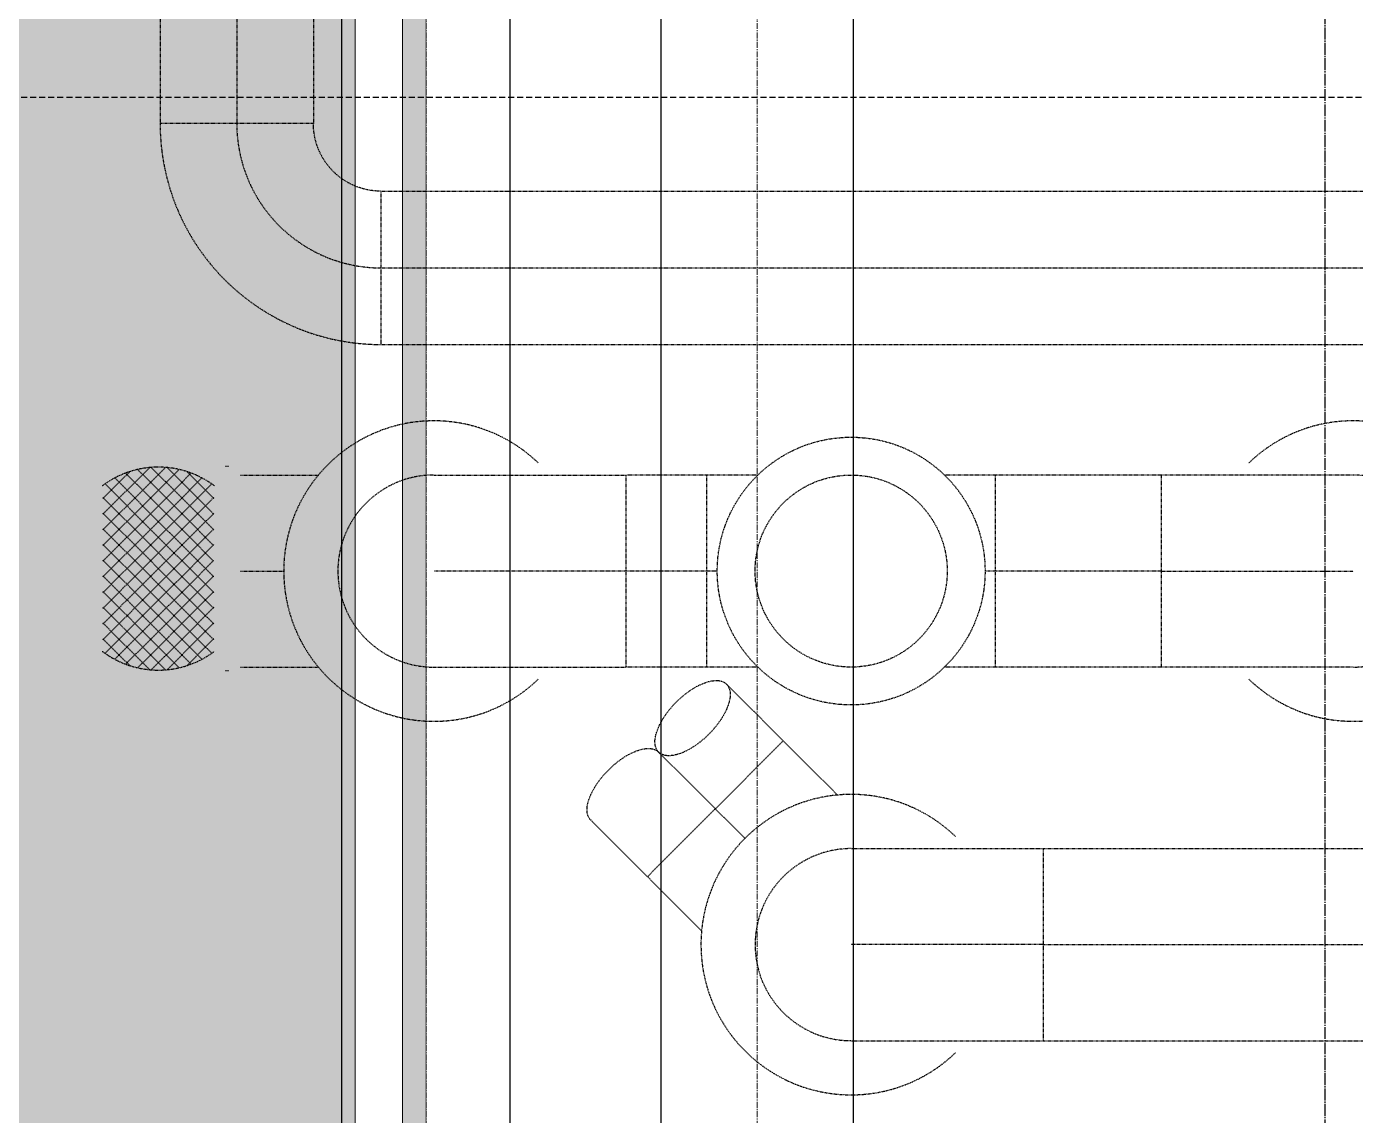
# Model space of a CAD drawing. Header units: millimetres. Extents: x -18489 to 17339, y -1599 to 10961.
# Drawn here: x -16472.6 to -16191.7, y 3449.8 to 3680 of the extents above; entities that cross this region are included whole.
import ezdxf

# ---------------------------------------------------------------- set-up
doc = ezdxf.new("R2010")
doc.units = ezdxf.units.MM
for name, pattern in [('188K-SM-03-F10-MECH-EQ-Y2257103$0$Micron CUP L10 HVAC EQU$0$DASHED', [19.05, 12.7, -6.35]), ('188K-SM-07-F10-MECH-CHW PIPE-Y2257103$0$Micron CUP L10 HVAC 2nd PIPE$0$JIS_02_1.0', [2, 1, -1]), ('188K-SM-07-F10-MECH-CHW PIPE-Y2257103$0$XKA01LR1-HVAC-PIPE-冷卻水-Y2225103 Shawn$0$CENTER', [2, 1.25, -0.25, 0.25, -0.25]), ('X-CUB3-L10$0$COL-CEN-LIN', [3.25, 2.5, -0.25, 0.25, -0.25])]:
    doc.linetypes.add(name, pattern=pattern)
for name, color, linetype in [('188K-SM-03-F10-MECH-EQ-Y2257103$0$0 Xref', 8, 'Continuous'), ('188K-SM-03-F10-MECH-EQ-Y2257103$0$M-EQU-FOUNDATION', 8, 'Continuous'), ('188K-SM-03-F10-MECH-EQ-Y2257103$0$Micron CUP L10 HVAC EQU$0$M-FUTURE-EQU', 253, '188K-SM-03-F10-MECH-EQ-Y2257103$0$Micron CUP L10 HVAC EQU$0$DASHED'), ('188K-SM-07-F10-MECH-CHW PIPE-Y2257103$0$0 XC', 8, 'Continuous'), ('188K-SM-07-F10-MECH-CHW PIPE-Y2257103$0$M-P-EXISTING PIPE', 8, 'Continuous'), ('188K-SM-07-F10-MECH-CHW PIPE-Y2257103$0$Micron CUP L10 HVAC 2nd PIPE$0$M-P-PHASE 2-PIPE', 8, '188K-SM-07-F10-MECH-CHW PIPE-Y2257103$0$Micron CUP L10 HVAC 2nd PIPE$0$JIS_02_1.0'), ('X-CUB3-L10$0$CCL', 8, 'X-CUB3-L10$0$COL-CEN-LIN')]:
    doc.layers.add(name, color=color, linetype=linetype)
doc.layers.add('188K-SM-07-F10-MECH-CHW PIPE-Y2257103$0$XKA01LR1-HVAC-PIPE-冷卻水-Y2225103 Shawn$0$M-PIPE-CEN', color=8, linetype='188K-SM-07-F10-MECH-CHW PIPE-Y2257103$0$XKA01LR1-HVAC-PIPE-冷卻水-Y2225103 Shawn$0$CENTER', lineweight=9)
pattern_1 = [(50, (4473.52, 709.2), (54.6554, -4.78173), [5.715, -62.865]), (355, (4473.52, 709.2), (-10.57303, 57.31705), [4.572, -50.29218]), (100.45144, (4478.076, 708.8), (44.08237, 52.53533), [4.857, -53.42707]), (46.1842, (4473.52, 724.44), (81.32371, -12.6127), [8.5725, -94.2975]), (96.63556, (4480.3, 723.39), (71.22124, 74.22784), [7.2855, -80.14068]), (351.18415, (4473.52, 724.44), (71.22124, 74.22784), [6.858, -75.43792]), (21, (4481.14, 720.63), (45.48432, -30.67956), [5.715, -62.865]), (326, (4481.14, 720.63), (18.54061, 55.25639), [4.572, -50.292]), (71.45144, (4484.93, 718.07), (64.02493, 24.57683), [4.857, -53.42698]), (37.5, (4473.521, 709.2), (0.926581, 25.366512), [0, -49.6824, 0, -51.054, 0, -50.4825]), (7.5, (4473.52, 709.2), (20.0459, 30.054172), [0, -29.1084, 0, -48.5394, 0, -19.2405]), (327.5, (4456.529, 709.2), (40.677179, -1.718623), [0, -19.05, 0, -59.436, 0, -78.867]), (317.5, (4448.91, 709.2), (44.438754, 7.62795), [0, -24.765, 0, -39.4716, 0, -56.007])]

# ---------------------------------------------------------------- blocks, each defined once
blk = doc.blocks.new('188K-SM-03-F10-MECH-EQ-Y2257103$0$Micron CUP L10 HVAC EQU')
at = {"layer": '188K-SM-03-F10-MECH-EQ-Y2257103$0$Micron CUP L10 HVAC EQU$0$M-FUTURE-EQU', "elevation": 1960}
blk.add_lwpolyline([(-215101.6, 25558), (-204601.6, 25558), (-204601.6, 29558), (-215101.6, 29558)], close=True, dxfattribs=at)
blk = doc.blocks.new('188K-SM-03-F10-MECH-EQ-Y2257103')
at = {"layer": '188K-SM-03-F10-MECH-EQ-Y2257103$0$M-EQU-FOUNDATION'}
h = blk.add_hatch(dxfattribs=at)
h.set_pattern_fill('AR-CONC', color=256, scale=0.3)
h.set_pattern_definition(pattern_1)
h.paths.add_polyline_path([(-17043.15, 4192.46), (-16393.15, 4192.46), (-16393.15, 1372.46), (-17043.15, 1372.46)], flags=16)
h.paths.add_polyline_path([(-17048.15, 4197.46), (-16388.15, 4197.46), (-16388.15, 1367.46), (-17048.15, 1367.46)])
h = blk.add_hatch(dxfattribs=at)
h.set_pattern_fill('AR-CONC', color=256, scale=0.3)
h.set_pattern_definition(pattern_1)
h.paths.add_polyline_path([(-17033.15, 4182.46), (-16403.15, 4182.46), (-16403.15, 1382.46), (-17033.15, 1382.46)])
at = {"layer": '188K-SM-03-F10-MECH-EQ-Y2257103$0$M-EQU-FOUNDATION', "const_width": 0.2}
for points in [[(-17048.15, 4197.46), (-16388.15, 4197.46), (-16388.15, 1367.46), (-17048.15, 1367.46)], [(-17043.15, 4192.46), (-16393.15, 4192.46), (-16393.15, 1372.46), (-17043.15, 1372.46)], [(-17033.15, 4182.46), (-16403.15, 4182.46), (-16403.15, 1382.46), (-17033.15, 1382.46)]]:
    blk.add_lwpolyline(points, close=True, dxfattribs=at)
at = {"layer": '188K-SM-03-F10-MECH-EQ-Y2257103$0$0 Xref', "xscale": 0.1, "yscale": 0.1, "zscale": 0.1}
blk.add_blockref('188K-SM-03-F10-MECH-EQ-Y2257103$0$Micron CUP L10 HVAC EQU', (4473.52, 709.2), dxfattribs=at)
blk = doc.blocks.new('X-CUB3-L10$0$CUB3-10')
at = {"layer": 'X-CUB3-L10$0$CCL'}
blk.add_line((-3360, 0), (-3360, 9982.459), dxfattribs=at)
blk = doc.blocks.new('X-CUB3-L10')
at = {"layer": 'X-CUB3-L10$0$CCL'}
blk.add_blockref('X-CUB3-L10$0$CUB3-10', (-12838.15, -720), dxfattribs=at)
blk = doc.blocks.new('188K-SM-07-F10-MECH-CHW PIPE-Y2257103$0$Micron CUP L10 HVAC 2nd PIPE$0$A$C346f1867')
for p, q in [((-290.7, 215.7), (-283.7, 215.7)), ((-126.8, 213.9), (-259.1, 81.7)), ((-160.3, 213.7), (-259.1, 114.9)), ((-98, 209.6), (-259.1, 48.5)), ((-202, 205.2), (-259.1, 148.1)), ((-72.6, 202), (-259.1, 15.4)), ((-24.6, 15.4), (-211.1, 202)), ((-24.6, 48.5), (-185.7, 209.6)), ((-24.6, 81.7), (-156.9, 213.9)), ((-24.6, 114.9), (-123.4, 213.7)), ((-24.6, 148.1), (-81.7, 205.2)), ((-49.7, 191.7), (-259.1, -17.7)), ((-29.1, 179), (-259.1, -50.9)), ((-24.6, -50.9), (-254.6, 179)), ((-24.6, -17.7), (-234, 191.7)), ((-24.6, 150.4), (-259.1, -84.1)), ((-24.6, -84.1), (-259.1, 150.4)), ((-24.6, 117.2), (-259.1, -117.2)), ((-24.6, -117.2), (-259.1, 117.2)), ((-24.6, 84.1), (-259.1, -150.4)), ((-24.6, -150.4), (-259.1, 84.1)), ((-29.1, -179), (-259.1, 50.9)), ((-24.6, 50.9), (-254.6, -179)), ((-49.7, -191.7), (-259.1, 17.7)), ((-24.6, 17.7), (-234, -191.7)), ((-72.6, -202), (-259.1, -15.4)), ((-24.6, -15.4), (-211.1, -202)), ((-98, -209.6), (-259.1, -48.5)), ((-24.6, -48.5), (-185.7, -209.6)), ((-126.8, -213.9), (-259.1, -81.7)), ((-24.6, -81.7), (-156.9, -213.9)), ((-160.3, -213.7), (-259.1, -114.9)), ((-24.6, -114.9), (-123.4, -213.7)), ((-202, -205.2), (-259.1, -148.1)), ((-24.6, -148.1), (-81.7, -205.2)), ((-290.7, -215.7), (-283.7, -215.7))]:
    blk.add_line(p, q)
for centre, start, end in [((-141.8, 17.6), 53, 127), ((-141.8, -17.6), 233, 307)]:
    blk.add_arc(centre, 196.9, start, end)
blk = doc.blocks.new('188K-SM-07-F10-MECH-CHW PIPE-Y2257103$0$Micron CUP L10 HVAC 2nd PIPE')
at = {"layer": '188K-SM-07-F10-MECH-CHW PIPE-Y2257103$0$Micron CUP L10 HVAC 2nd PIPE$0$M-P-PHASE 2-PIPE'}
for p, q in [((-209178.7, 38073.6), (-209178.7, 29502.6)), ((-209016.7, 38073.6), (-209016.7, 29502.6)), ((-208854.7, 38073.6), (-208854.7, 29502.6)), ((-208711.7, 29359.6), (-194201, 29359.6)), ((-208711.7, 29197.6), (-194201, 29197.6)), ((-208711.7, 29035.6), (-194201, 29035.6)), ((-209008.7, 28759.8), (-208844.1, 28759.8)), ((-208600, 28759.8), (-208194, 28759.8)), ((-207915.5, 28759.8), (-208194, 28759.8)), ((-208194, 28353.8), (-208194, 28759.8)), ((-208023.3, 28353.8), (-208023.3, 28759.8)), ((-207063.5, 28759.8), (-207521.1, 28759.8)), ((-207413.3, 28353.8), (-207413.3, 28759.8)), ((-206657.5, 28759.8), (-207063.5, 28759.8)), ((-207063.5, 28759.8), (-207063.5, 28353.8)), ((-209008.7, 28556.8), (-208917.5, 28556.8)), ((-208194, 28556.8), (-208600, 28556.8)), ((-208001.3, 28556.8), (-208194, 28556.8)), ((-207063.5, 28556.8), (-207435.3, 28556.8)), ((-207063.5, 28556.8), (-206657.5, 28556.8)), ((-209008.7, 28353.8), (-208844.1, 28353.8)), ((-208600, 28353.8), (-208194, 28353.8)), ((-207915.5, 28353.8), (-208194, 28353.8)), ((-207063.5, 28353.8), (-207521.1, 28353.8)), ((-206657.5, 28353.8), (-207063.5, 28353.8)), ((-207981.6, 28317.7), (-207861.8, 28197.9)), ((-208148.9, 27910.9), (-207861.8, 28197.9)), ((-207747.4, 28083.5), (-207861.8, 28197.9)), ((-208125.2, 28174.2), (-208005.4, 28054.4)), ((-208005.4, 28054.4), (-207942.8, 27991.8)), ((-208268.7, 28030.7), (-208148.9, 27910.9)), ((-207718.3, 27970.3), (-207312.3, 27970.3)), ((-207312.3, 27970.3), (-207312.3, 27564.3)), ((-207312.3, 27970.3), (-201107.9, 27970.3)), ((-208034.4, 27796.4), (-208148.9, 27910.9)), ((-207312.3, 27767.3), (-207718.3, 27767.3)), ((-207312.3, 27767.3), (-201107.9, 27767.3)), ((-207718.3, 27564.3), (-207312.3, 27564.3)), ((-207312.3, 27564.3), (-201107.9, 27564.3))]:
    blk.add_line(p, q, dxfattribs=at)
at = {"layer": '188K-SM-07-F10-MECH-CHW PIPE-Y2257103$0$Micron CUP L10 HVAC 2nd PIPE$0$M-P-PHASE 2-PIPE', "flags": 128}
blk.add_lwpolyline([(-208854.7, 29502.6), (-209178.7, 29502.6, 0.414214), (-208711.7, 29035.6), (-208711.7, 29359.6, -0.414214)], format="xyb", close=True, dxfattribs=at)
at = {"layer": '188K-SM-07-F10-MECH-CHW PIPE-Y2257103$0$Micron CUP L10 HVAC 2nd PIPE$0$M-P-PHASE 2-PIPE'}
for radius in [283, 203]:
    blk.add_circle((-207718.3, 28556.8), radius, dxfattribs=at)
for centre, radius, start, end in [((-208711.7, 29502.6), 305, 180, 270), ((-208600, 28556.8), 317.5, 46.0439, 313.935), ((-206657.5, 28556.8), 317.5, 226.0439, 133.935), ((-208600, 28556.8), 203, 90, 270), ((-206657.5, 28556.8), 203, 270, 90), ((-207718.3, 27767.3), 317.5, 46.065, 313.9561), ((-207718.3, 27767.3), 203, 90, 270)]:
    blk.add_arc(centre, radius, start, end, dxfattribs=at)
blk.add_ellipse((-208053.4, 28246), major_axis=(-71.8, -71.8), ratio=0.47619, dxfattribs=at)
at = {"layer": '188K-SM-07-F10-MECH-CHW PIPE-Y2257103$0$Micron CUP L10 HVAC 2nd PIPE$0$M-P-PHASE 2-PIPE', "extrusion": (0, 0, -1)}
blk.add_ellipse((-208196.9, 28102.4), major_axis=(71.8, 71.8), ratio=0.47619, start_param=3.141593, end_param=6.283185, dxfattribs=at)
at = {"layer": '188K-SM-07-F10-MECH-CHW PIPE-Y2257103$0$Micron CUP L10 HVAC 2nd PIPE$0$M-P-PHASE 2-PIPE', "rotation": 180}
blk.add_blockref('188K-SM-07-F10-MECH-CHW PIPE-Y2257103$0$Micron CUP L10 HVAC 2nd PIPE$0$A$C346f1867', (-209324.1, 28562), dxfattribs=at)
blk = doc.blocks.new('188K-SM-07-F10-MECH-CHW PIPE-Y2257103')
at = {"layer": '188K-SM-07-F10-MECH-CHW PIPE-Y2257103$0$M-P-EXISTING PIPE'}
for p, q in [((-16405.95, 1437.46), (-16405.95, 4137.46)), ((-16370.35, 1437.46), (-16370.35, 4137.46)), ((-16338.45, 1437.46), (-16338.45, 4137.46)), ((-16297.85, 1437.46), (-16297.85, 4137.46))]:
    blk.add_line(p, q, dxfattribs=at)
at = {"layer": '188K-SM-07-F10-MECH-CHW PIPE-Y2257103$0$XKA01LR1-HVAC-PIPE-冷卻水-Y2225103 Shawn$0$M-PIPE-CEN', "linetype": '188K-SM-07-F10-MECH-CHW PIPE-Y2257103$0$XKA01LR1-HVAC-PIPE-冷卻水-Y2225103 Shawn$0$CENTER'}
for p, q in [((-16388.15, 1437.46), (-16388.15, 4137.46)), ((-16318.15, 1437.46), (-16318.15, 4137.46))]:
    blk.add_line(p, q, dxfattribs=at)
at = {"layer": '188K-SM-07-F10-MECH-CHW PIPE-Y2257103$0$0 XC', "xscale": 0.1, "yscale": 0.1, "zscale": 0.1}
blk.add_blockref('188K-SM-07-F10-MECH-CHW PIPE-Y2257103$0$Micron CUP L10 HVAC 2nd PIPE', (4473.52, 709.2), dxfattribs=at)

msp = doc.modelspace()

# ---------------------------------------------------------------- block references
msp.add_blockref('188K-SM-03-F10-MECH-EQ-Y2257103', (0, 0))

# ---------------------------------------------------------------- next in the draw order: block references
for name in ['X-CUB3-L10', '188K-SM-07-F10-MECH-CHW PIPE-Y2257103']:
    msp.add_blockref(name, (0, 0))

doc.saveas('drawing.dxf')
